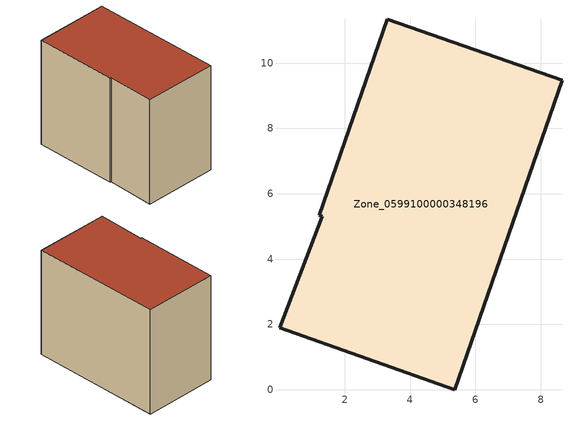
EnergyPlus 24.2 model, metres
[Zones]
Zone_0599100000348196
 floor ground (C_G): 0.01,1.9 1.31,5.31 1.21,5.34 3.3,11.34 8.65,9.48 5.37,0 z0
 wall outside (C_F): 8.65,9.48 3.3,11.34 1.21,5.34 1.31,5.31 0.01,1.9 5.37,0 8.65,9.48 z0:8.27
 roof outside (C_R): 1.31,5.31 0.01,1.9 5.37,0 8.65,9.48 3.3,11.34 1.21,5.34 z8.27
[BUILDING]
Pand.0599100000348196: North Axis=0; Terrain=City; Loads Convergence Tolerance Value=0.04; Temperature Convergence Tolerance Value=0.4; Solar Distribution=FullExterior; Maximum Number of Warmup Days=25; Minimum Number of Warmup Days=1
[Site:Location]
Rotterdam.The.Hague.AP_ZH_NLD Design_Conditions: Latitude=51.96; Longitude=4.45; Time Zone=1; Elevation=-4.5
[SITE:GROUNDTEMPERATURE:BUILDINGSURFACE]
18, 18, 18, 18, 18, 18, 18, 18, 18, 18, 18, 18
[MATERIAL] Thermal Absorptance=0.9; Solar Absorptance=0.7; Visible Absorptance=0.7
Name | Roughness | Thickness | Conductivity | Density | Specific Heat
G.TC.1992-2005 | MediumSmooth | 0.15 | 0.06 | 540 | 1210
F.TC.1992-2005 | Rough | 0.3 | 0.12 | 1920 | 840
R.TC.1992-2005 | MediumRough | 0.2 | 0.08 | 1500 | 1000
[CONSTRUCTION]
C_G: G.TC.1992-2005
C_F: F.TC.1992-2005
C_R: R.TC.1992-2005
[ZONE]
Zone_0599100000348196: Type=1; Multiplier=1; Ceiling Height=Autocalculate; Volume=Autocalculate; Floor Area=autocalculate; Part of Total Floor Area=Yes
[ZONEINFILTRATION:DESIGNFLOWRATE]
Infil_Zone_0599100000348196: Zone or ZoneList or Space or SpaceList=Zone_0599100000348196; Schedule=AlwaysOn; Design Flow Rate Calculation Method=Flow/Area; Flow Rate per Floor Area=0.0015; Constant Term Coefficient=1; Temperature Term Coefficient=0; Velocity Term Coefficient=0; Velocity Squared Term Coefficient=0
[HVACTEMPLATE:ZONE:IDEALLOADSAIRSYSTEM]
Zone_0599100000348196: Maximum Heating Supply Air Temperature=50; Minimum Cooling Supply Air Temperature=13; Maximum Heating Supply Air Humidity Ratio=0.0156; Minimum Cooling Supply Air Humidity Ratio=0.0077; Heating Limit=NoLimit; Cooling Limit=NoLimit; Dehumidification Control Type=ConstantSensibleHeatRatio; Cooling Sensible Heat Ratio=0.7; Dehumidification Setpoint=60; Humidification Control Type=None; Humidification Setpoint=30; Outdoor Air Method=None; Outdoor Air Flow Rate per Person=0.00944; Outdoor Air Flow Rate per Zone Floor Area=0; Outdoor Air Flow Rate per Zone=0; Demand Controlled Ventilation Type=None; Outdoor Air Economizer Type=NoEconomizer; Heat Recovery Type=None; Sensible Heat Recovery Effectiveness=0.7; Latent Heat Recovery Effectiveness=0.65
[ZONECONTROL:THERMOSTAT]
ThermostatControl_Zone_0599100000348196: Zone or ZoneList=Zone_0599100000348196; Control Type Schedule=DualSetpointControlType; Control 1=Thermostat_Zone_0599100000348196; Temperature Difference Between Cutout And Setpoint=0
[THERMOSTATSETPOINT:DUALSETPOINT]
Thermostat_Zone_0599100000348196: Heating Setpoint Temperature Schedule=HeatingSetpoint_Zone_0599100000348196; Cooling Setpoint Temperature Schedule=CoolingSetpoint_Zone_0599100000348196
[SCHEDULE:COMPACT]
HeatingSetpoint_Zone_0599100000348196: Through: 12/31, For: AllDays, Until: 24:00, 21
CoolingSetpoint_Zone_0599100000348196: Through: 12/31, For: AllDays, Until: 24:00, 24
DualSetpointControlType: Through: 12/31, For: AllDays, Until: 24:00, 4
AlwaysOn: Through: 12/31, For: AllDays, Until: 24:00, 1
